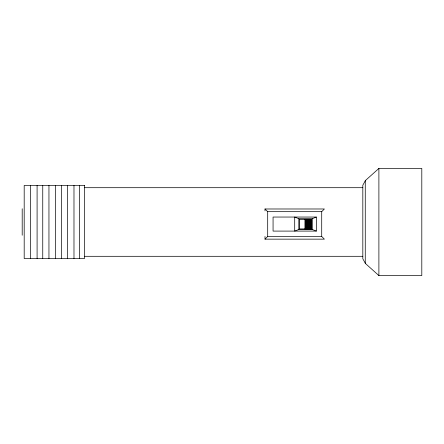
<?xml version="1.0" encoding="UTF-8"?>
<svg xmlns="http://www.w3.org/2000/svg" width="444" height="444" viewBox="0 0 444 444"><rect width="100%" height="100%" fill="white"/><g stroke="black" fill="none" stroke-linecap="round" stroke-linejoin="round"><path stroke-width="0.67" d="M365.268 180.802L362.82 185.22L362.82 258.78L365.268 263.198M265.007 239.15L267.693 236.463L321.711 236.463L324.392 239.15L265.007 239.15L265.007 236.463M265.007 208.985L267.693 211.671L321.711 211.671L324.392 208.985L265.007 208.985L265.007 210.867M378.893 168.431L365.268 180.653L365.268 263.348L378.893 275.569L421.8 275.569L421.8 168.431L378.893 168.431L378.893 275.569M316.333 231.091L312.26 229.493L298.818 229.493L294.699 231.091L294.699 217.044L298.818 218.72L312.26 218.72L316.333 217.044L316.333 231.091L273.066 231.091L273.066 217.044L316.333 217.044M84.527 187.695L362.82 187.695M84.527 256.305L362.82 256.305M321.711 211.671L321.711 236.463M312.26 218.72L312.26 229.493M311.222 219.303L311.222 228.904M310.634 219.303L310.634 228.904M310.045 219.303L310.045 228.904M309.457 219.303L309.457 228.904M308.957 219.303L308.957 228.904M308.508 219.303L308.508 228.904M307.964 219.303L307.964 228.904M307.464 219.303L307.464 228.904M306.965 219.303L306.965 228.904M306.421 219.303L306.421 228.904M305.927 219.303L305.927 228.904M305.428 219.303L305.428 228.904M304.928 219.303L304.928 228.904M298.818 218.72L298.818 229.493M267.693 211.671L267.693 236.463M79.504 185.475L79.504 258.525M73.982 185.475L73.982 258.525M67.555 185.475L67.555 258.525M61.488 185.475L61.488 258.525M55.517 185.475L55.517 258.525M48.951 185.475L48.951 258.525M42.752 185.475L42.752 258.525M37.091 185.475L37.091 258.525M30.642 185.475L30.642 258.525M22.2 208.758L22.2 235.242M84.527 185.475L24.192 185.475L24.192 258.525L84.527 258.525L84.527 185.475M311.677 219.303L299.4 219.303L299.4 228.904L311.677 228.904L311.677 219.303"/></g></svg>
